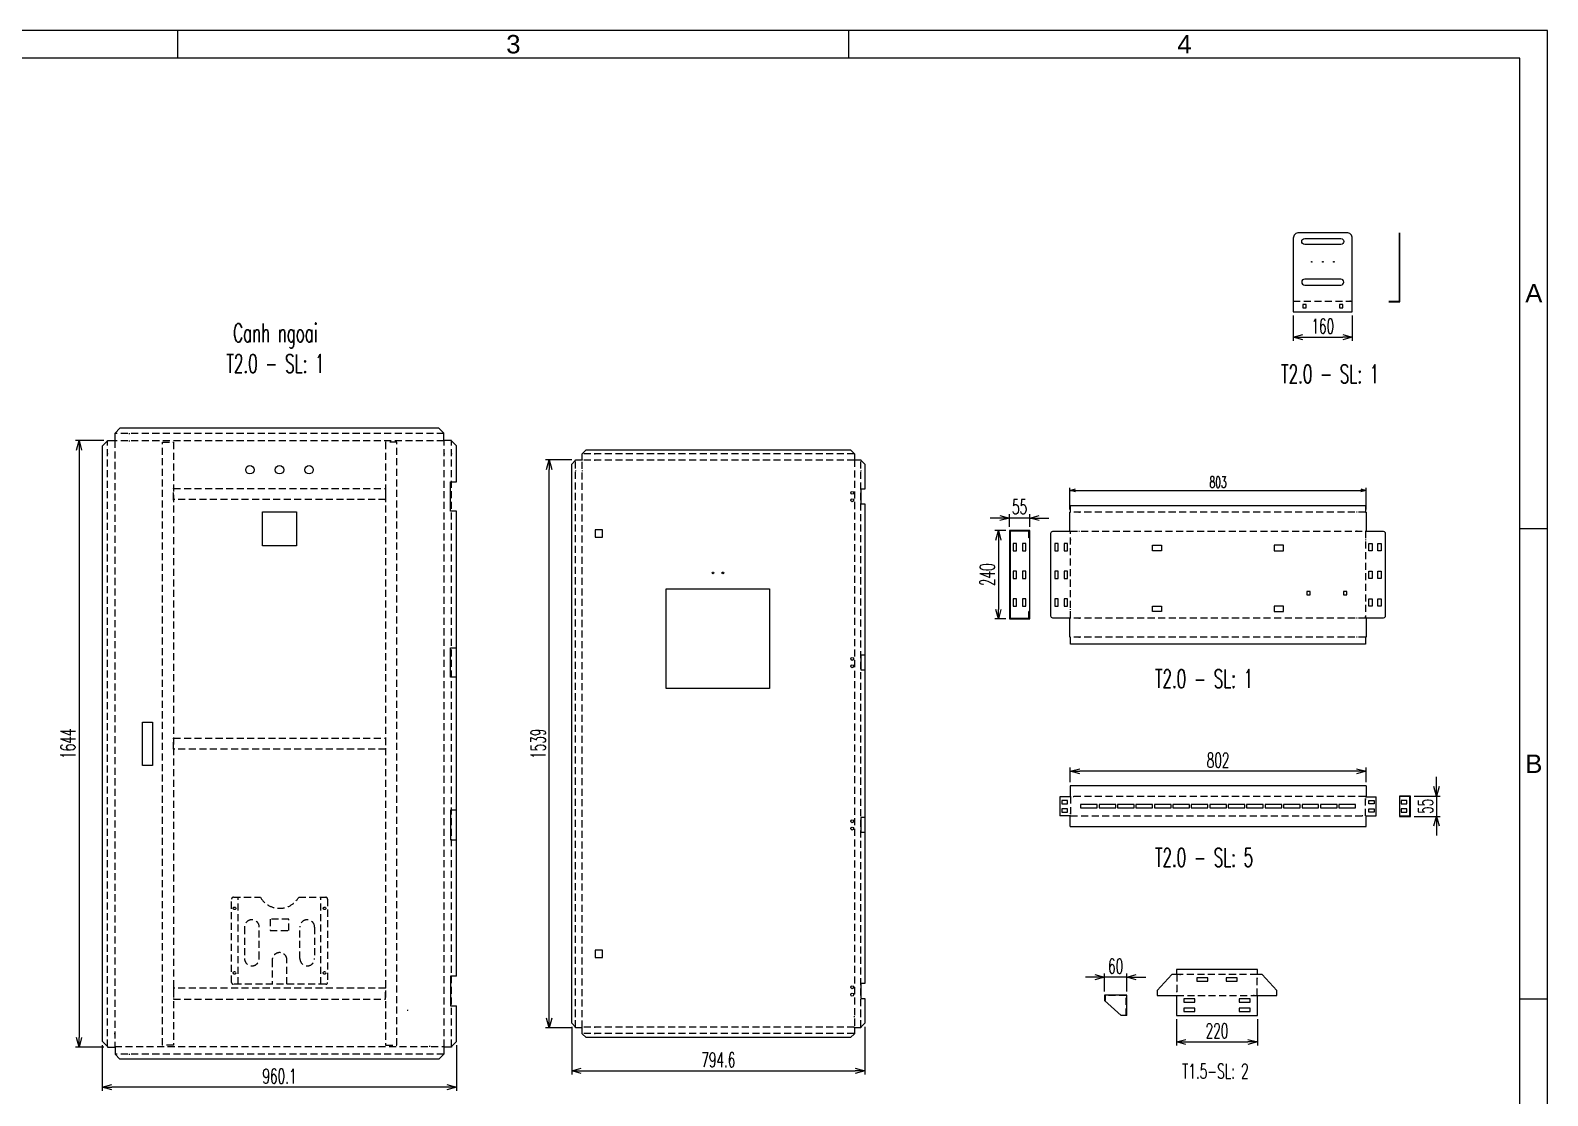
# Model space of a CAD drawing. Header units: millimetres. Extents: x 44190 to 77260, y -67199 to -50358.
# Drawn here: x 73148 to 77260, y -57499 to -54612 of the extents above; entities that cross this region are included whole.
import ezdxf
from ezdxf.enums import TextEntityAlignment as Align

# ---------------------------------------------------------------- set-up
doc = ezdxf.new("R2010")
doc.units = ezdxf.units.MM
doc.header["$LTSCALE"] = 3
doc.linetypes.add('HIDDEN', pattern=[9.525, 6.35, -3.175])
for name, color, linetype in [('@.0.DM. NÉT CHÍNH', 7, 'Continuous'), ('@.DM. NÉT CHÍNH', 7, 'Continuous'), ('@.HIDDEN', 8, 'HIDDEN'), ('@.TEXT', 7, 'Continuous'), ('@.VISIBLE', 7, 'Continuous'), ('Ann_green', 3, 'Continuous'), ('dim', 7, 'Continuous')]:
    doc.layers.add(name, color=color, linetype=linetype)
doc.layers.add('@.DIM', color=8, linetype='Continuous', transparency=0.2)
doc.layers.add('@.DM. KÍCH THƯỚC', color=8, linetype='Continuous', transparency=0.2)
doc.layers.add('@.DM. NÉT ĐỨT', color=8, linetype='HIDDEN', lineweight=9)
doc.styles.add('Ann_w01', font='romans.shx', dxfattribs={"width": 0.6, "bigfont": 'chineset.shx'})
doc.styles.add('Arial', font='arial.ttf')
doc.dimstyles.new('Dim 01_SC15', dxfattribs={"dimscale": 15, "dimtxt": 2, "dimasz": 1, "dimexe": 0.5, "dimexo": 0.5, "dimgap": 0.5, "dimtad": 1, "dimdec": 1, "dimzin": 12, "dimdsep": 46, "dimtxsty": 'Ann_w01', "dimblk": 'OPEN30', "dimcen": 1.5, "dimclrd": 6, "dimclre": 6, "dimclrt": 3, "dimazin": 3, "dimtm": 1e-09, "dimtfac": 1, "dimtdec": 1, "dimtmove": 0, "dimatfit": 3, "dimldrblk": 'OPEN30', "dimfxl": 1, "dimtolj": 1, "dimlwd": 20, "dimlwe": 20, "dimarcsym": 0})
doc.dimstyles.new('Dim 01_SC20', dxfattribs={"dimscale": 20, "dimtxt": 2, "dimasz": 1.3, "dimexe": 0.5, "dimexo": 0.5, "dimgap": 0.5, "dimtad": 1, "dimdec": 1, "dimzin": 12, "dimdsep": 46, "dimtxsty": 'Ann_w01', "dimblk": 'OPEN30', "dimcen": 1.5, "dimclrd": 6, "dimclre": 6, "dimclrt": 3, "dimadec": 1, "dimazin": 3, "dimtm": 1e-09, "dimtfac": 1, "dimtdec": 1, "dimtix": 1, "dimtmove": 0, "dimatfit": 3, "dimldrblk": 'OPEN30', "dimfxl": 1, "dimtolj": 1, "dimlwd": 20, "dimlwe": 20, "dimarcsym": 0})

# ---------------------------------------------------------------- blocks, each defined once
blk = doc.blocks.new('A$C9bc63bcc')
at = {"layer": 'Ann_green', "color": 8, "linetype": 'HIDDEN'}
for p, q in [((18, 0), (18, 236)), ((242, 0), (242, 236))]:
    blk.add_line(p, q, dxfattribs=at)
for points in [[(260, 231), (260, 5, -0.414214), (255, 0), (5, 0, -0.414214), (0, 5), (0, 231, -0.414214), (5, 236), (78, 236, 0.57735), (182, 236), (255, 236, -0.414214)], [(55, 50), (55, 50, 0.414214), (75, 70), (75, 155, 0.414214), (55, 175), (55, 175, 0.414214), (35, 155), (35, 70, 0.414214)], [(205, 50), (205, 50, -0.414214), (185, 70), (185, 155, -0.414214), (205, 175), (205, 175, -0.414214), (225, 155), (225, 70, -0.414214)]]:
    blk.add_lwpolyline(points, format="xyb", close=True, dxfattribs=at)
blk.add_lwpolyline([(104.5, 145.5), (155.5, 145.5), (155.5, 176.5), (104.5, 176.5)], close=True, dxfattribs=at)
blk.add_lwpolyline([(150, 0), (150, 66, 1), (110, 66), (110, 0)], format="xyb", dxfattribs=at)
for centre in [(8, 206), (252, 206), (8, 31), (252, 31)]:
    blk.add_circle(centre, 3.5, dxfattribs=at)
blk = doc.blocks.new('_Open30')
at = {"color": 0, "linetype": 'ByBlock', "lineweight": -2}
for p, q in [((-1, 0.27), (0, 0)), ((0, 0), (-1, -0.27)), ((0, 0), (-1, 0))]:
    blk.add_line(p, q, dxfattribs=at)
blk = doc.blocks.new('*D231')
at = {"layer": '@.DM. KÍCH THƯỚC', "color": 6, "lineweight": 20, "transparency": 16777216}
for p, q in [((73346.3, -55723.2), (73269.5, -55723.2)), ((73279.5, -55749.2), (73279.5, -57341.2)), ((73346.3, -57367.2), (73269.5, -57367.2))]:
    blk.add_line(p, q, dxfattribs=at)
at = {"layer": 'Defpoints', "color": 0, "transparency": 16777216}
for p in [(73356.3, -55723.2), (73279.5, -57367.2), (73356.3, -57367.2)]:
    blk.add_point(p, dxfattribs=at)
at = {"layer": '@.DM. KÍCH THƯỚC', "color": 6, "lineweight": 20, "transparency": 16777216, "xscale": 26, "yscale": 26, "zscale": 26}
for p, rotation in [((73279.5, -55723.2), 90), ((73279.5, -57367.2), 270)]:
    blk.add_blockref('_Open30', p, dxfattribs=dict(at, rotation=rotation))
at = {"layer": '@.DM. KÍCH THƯỚC', "color": 3, "transparency": 16777216, "insert": (73249.5, -56545.2), "char_height": 40, "attachment_point": 5, "rotation": 90, "style": 'Ann_w01'}
blk.add_mtext('\\A1;1644', dxfattribs=at)
blk = doc.blocks.new('*D232')
at = {"layer": '@.DM. KÍCH THƯỚC', "color": 6, "lineweight": 20, "transparency": 16777216}
for p, q in [((73342.6, -57362.2), (73342.6, -57485.9)), ((74302.7, -57362.2), (74302.7, -57485.9)), ((74276.7, -57475.9), (73368.6, -57475.9))]:
    blk.add_line(p, q, dxfattribs=at)
at = {"layer": 'Defpoints', "color": 0, "transparency": 16777216}
for p in [(73342.6, -57352.2), (74302.7, -57352.2), (73342.6, -57475.9)]:
    blk.add_point(p, dxfattribs=at)
at = {"layer": '@.DM. KÍCH THƯỚC', "color": 6, "lineweight": 20, "transparency": 16777216, "xscale": 26, "yscale": 26, "zscale": 26, "rotation": 180}
blk.add_blockref('_Open30', (73342.6, -57475.9), dxfattribs=at)
at = {"layer": '@.DM. KÍCH THƯỚC', "color": 6, "lineweight": 20, "transparency": 16777216, "xscale": 26, "yscale": 26, "zscale": 26}
blk.add_blockref('_Open30', (74302.7, -57475.9), dxfattribs=at)
at = {"layer": '@.DM. KÍCH THƯỚC', "color": 3, "transparency": 16777216, "insert": (73822.7, -57445.9), "char_height": 40, "attachment_point": 5, "style": 'Ann_w01'}
blk.add_mtext('\\A1;960.1', dxfattribs=at)
blk = doc.blocks.new('*D246')
at = {"layer": '@.DM. KÍCH THƯỚC', "color": 6, "lineweight": 20, "transparency": 16777216}
for p, q in [((74615.4, -55775.7), (74543.6, -55775.7)), ((74553.6, -57288.7), (74553.6, -55801.7)), ((74615.4, -57314.7), (74543.6, -57314.7))]:
    blk.add_line(p, q, dxfattribs=at)
at = {"layer": 'Defpoints', "color": 0, "transparency": 16777216}
for p in [(74553.6, -55775.7), (74625.4, -55775.7), (74625.4, -57314.7)]:
    blk.add_point(p, dxfattribs=at)
at = {"layer": '@.DM. KÍCH THƯỚC', "color": 6, "lineweight": 20, "transparency": 16777216, "xscale": 26, "yscale": 26, "zscale": 26}
for p, rotation in [((74553.6, -55775.7), 90), ((74553.6, -57314.7), 270)]:
    blk.add_blockref('_Open30', p, dxfattribs=dict(at, rotation=rotation))
at = {"layer": '@.DM. KÍCH THƯỚC', "color": 3, "transparency": 16777216, "insert": (74523.6, -56545.2), "char_height": 40, "attachment_point": 5, "rotation": 90, "style": 'Ann_w01'}
blk.add_mtext('\\A1;1539', dxfattribs=at)
blk = doc.blocks.new('*D247')
at = {"layer": '@.DM. KÍCH THƯỚC', "color": 6, "lineweight": 20, "transparency": 16777216}
for p, q in [((74614.7, -57312.7), (74614.7, -57441.7)), ((75409.3, -57312.7), (75409.3, -57441.7)), ((74640.7, -57431.7), (75383.3, -57431.7))]:
    blk.add_line(p, q, dxfattribs=at)
at = {"layer": 'Defpoints', "color": 0, "transparency": 16777216}
for p in [(74614.7, -57302.7), (75409.3, -57302.7), (75409.3, -57431.7)]:
    blk.add_point(p, dxfattribs=at)
at = {"layer": '@.DM. KÍCH THƯỚC', "color": 6, "lineweight": 20, "transparency": 16777216, "xscale": 26, "yscale": 26, "zscale": 26, "rotation": 180}
blk.add_blockref('_Open30', (74614.7, -57431.7), dxfattribs=at)
at = {"layer": '@.DM. KÍCH THƯỚC', "color": 6, "lineweight": 20, "transparency": 16777216, "xscale": 26, "yscale": 26, "zscale": 26}
blk.add_blockref('_Open30', (75409.3, -57431.7), dxfattribs=at)
at = {"layer": '@.DM. KÍCH THƯỚC', "color": 3, "transparency": 16777216, "insert": (75012, -57401.7), "char_height": 40, "attachment_point": 5, "style": 'Ann_w01'}
blk.add_mtext('\\A1;794.6', dxfattribs=at)
blk = doc.blocks.new('KHUNG BAN VE (Made by Tung)')
at = {"layer": '@.VISIBLE', "color": 8}
for p, q in [((148.5, 207), (148.5, 210)), ((221.25, 207), (221.25, 210)), ((294, 156), (297, 156)), ((294, 105), (297, 105))]:
    blk.add_line(p, q, dxfattribs=at)
for points in [[(0, 0), (297, 0), (297, 210), (0, 210)], [(3, 3), (294, 3), (294, 207), (3, 207)]]:
    blk.add_lwpolyline(points, close=True, dxfattribs=at)
at = {"layer": '@.TEXT', "color": 1, "style": 'Arial'}
for s, p in [('3', (184.875, 208.5)), ('4', (257.625, 208.5)), ('A', (295.5, 181.5)), ('B', (295.5, 130.5))]:
    blk.add_text(s, height=2, dxfattribs=at).set_placement(p, align=Align.MIDDLE_CENTER)
for tag, height, p in [('DESIGNER_NAME', 2, (38, 15.5)), ('PROJECT_CODE', 2, (258.5, 15.5)), ('SCALE', 2, (289, 15.5)), ('APPROVED_NAME', 2, (38, 10.5)), ('CUSTOMER_NAME', 2, (258.5, 10.5)), ('PAGE', 2, (289, 10.5)), ('DRAWING_NAME', 4, (173, 8)), ('TOTAL', 2, (289, 5.5))]:
    blk.add_attdef(tag, text='', height=height, dxfattribs=at).set_placement(p, align=Align.MIDDLE_CENTER)
blk = doc.blocks.new('*D275')
at = {"layer": 'Defpoints', "color": 0, "transparency": 16777216}
for p in [(76767.9, -55858.9), (75964.9, -55917.5), (76767.9, -55917.5)]:
    blk.add_point(p, dxfattribs=at)
at = {"layer": 'dim', "color": 6, "lineweight": 20, "transparency": 16777216}
for p, q in [((75964.9, -55910), (75964.9, -55851.4)), ((75979.9, -55858.9), (76752.9, -55858.9)), ((76767.9, -55910), (76767.9, -55851.4))]:
    blk.add_line(p, q, dxfattribs=at)
at = {"layer": 'dim', "color": 6, "lineweight": 20, "transparency": 16777216, "xscale": 15, "yscale": 15, "zscale": 15, "rotation": 180}
blk.add_blockref('_Open30', (75964.9, -55858.9), dxfattribs=at)
at = {"layer": 'dim', "color": 6, "lineweight": 20, "transparency": 16777216, "xscale": 15, "yscale": 15, "zscale": 15}
blk.add_blockref('_Open30', (76767.9, -55858.9), dxfattribs=at)
at = {"layer": 'dim', "color": 3, "transparency": 16777216, "insert": (76366.4, -55836.4), "char_height": 30, "attachment_point": 5, "style": 'Ann_w01'}
blk.add_mtext('\\A1;803', dxfattribs=at)
blk = doc.blocks.new('*D276')
at = {"layer": 'Defpoints', "color": 0, "transparency": 16777216}
for p in [(75800.9, -55933.5), (75800.9, -55967.1), (75855.9, -55967.1)]:
    blk.add_point(p, dxfattribs=at)
at = {"layer": 'dim', "color": 6, "lineweight": 20, "transparency": 16777216}
for p, q in [((75800.9, -55957.1), (75800.9, -55923.5)), ((75855.9, -55957.1), (75855.9, -55923.5)), ((75774.9, -55933.5), (75748.9, -55933.5)), ((75855.9, -55933.5), (75800.9, -55933.5)), ((75881.9, -55933.5), (75907.9, -55933.5))]:
    blk.add_line(p, q, dxfattribs=at)
at = {"layer": 'dim', "color": 6, "lineweight": 20, "transparency": 16777216, "xscale": 26, "yscale": 26, "zscale": 26}
blk.add_blockref('_Open30', (75800.9, -55933.5), dxfattribs=at)
at = {"layer": 'dim', "color": 6, "lineweight": 20, "transparency": 16777216, "xscale": 26, "yscale": 26, "zscale": 26, "rotation": 180}
blk.add_blockref('_Open30', (75855.9, -55933.5), dxfattribs=at)
at = {"layer": 'dim', "color": 3, "transparency": 16777216, "insert": (75828.4, -55903.5), "char_height": 40, "attachment_point": 5, "style": 'Ann_w01'}
blk.add_mtext('\\A1;55', dxfattribs=at)
blk = doc.blocks.new('*D277')
at = {"layer": 'Defpoints', "color": 0, "transparency": 16777216}
for p in [(75800.9, -55967.1), (75771.1, -56207.1), (75800.9, -56207.1)]:
    blk.add_point(p, dxfattribs=at)
at = {"layer": 'dim', "color": 6, "lineweight": 20, "transparency": 16777216}
for p, q in [((75790.9, -55967.1), (75761.1, -55967.1)), ((75771.1, -55993.1), (75771.1, -56181.1)), ((75790.9, -56207.1), (75761.1, -56207.1))]:
    blk.add_line(p, q, dxfattribs=at)
at = {"layer": 'dim', "color": 6, "lineweight": 20, "transparency": 16777216, "xscale": 26, "yscale": 26, "zscale": 26}
for p, rotation in [((75771.1, -55967.1), 90), ((75771.1, -56207.1), 270)]:
    blk.add_blockref('_Open30', p, dxfattribs=dict(at, rotation=rotation))
at = {"layer": 'dim', "color": 3, "transparency": 16777216, "insert": (75741.1, -56087.1), "char_height": 40, "attachment_point": 5, "rotation": 90, "style": 'Ann_w01'}
blk.add_mtext('\\A1;240', dxfattribs=at)
blk = doc.blocks.new('*D278')
at = {"layer": '@.VISIBLE', "color": 6, "lineweight": 20, "transparency": 16777216}
for p, q in [((76570.2, -55384.3), (76570.2, -55453.6)), ((76730.2, -55384.3), (76730.2, -55453.6)), ((76596.2, -55443.6), (76704.2, -55443.6))]:
    blk.add_line(p, q, dxfattribs=at)
at = {"layer": 'Defpoints', "color": 0, "transparency": 16777216}
for p in [(76570.2, -55374.3), (76730.2, -55374.3), (76730.2, -55443.6)]:
    blk.add_point(p, dxfattribs=at)
at = {"layer": '@.VISIBLE', "color": 6, "lineweight": 20, "transparency": 16777216, "xscale": 26, "yscale": 26, "zscale": 26, "rotation": 180}
blk.add_blockref('_Open30', (76570.2, -55443.6), dxfattribs=at)
at = {"layer": '@.VISIBLE', "color": 6, "lineweight": 20, "transparency": 16777216, "xscale": 26, "yscale": 26, "zscale": 26}
blk.add_blockref('_Open30', (76730.2, -55443.6), dxfattribs=at)
at = {"layer": '@.VISIBLE', "color": 3, "transparency": 16777216, "insert": (76650.2, -55413.6), "char_height": 40, "attachment_point": 5, "style": 'Ann_w01'}
blk.add_mtext('\\A1;160', dxfattribs=at)
blk = doc.blocks.new('*D285')
at = {"layer": '@.DIM', "color": 6, "lineweight": 20, "transparency": 16777216}
for p, q in [((76958.4, -56661.1), (76958.4, -56635.1)), ((76898, -56687.1), (76968.4, -56687.1)), ((76958.4, -56687.1), (76958.4, -56742.1)), ((76898, -56742.1), (76968.4, -56742.1)), ((76958.4, -56768.1), (76958.4, -56794.1))]:
    blk.add_line(p, q, dxfattribs=at)
at = {"layer": 'Defpoints', "color": 0, "transparency": 16777216}
for p in [(76888, -56687.1), (76888, -56742.1), (76958.4, -56742.1)]:
    blk.add_point(p, dxfattribs=at)
at = {"layer": '@.DIM', "color": 6, "lineweight": 20, "transparency": 16777216, "xscale": 26, "yscale": 26, "zscale": 26}
for p, rotation in [((76958.4, -56687.1), 270), ((76958.4, -56742.1), 90)]:
    blk.add_blockref('_Open30', p, dxfattribs=dict(at, rotation=rotation))
at = {"layer": '@.DIM', "color": 3, "transparency": 16777216, "insert": (76928.4, -56714.6), "char_height": 40, "attachment_point": 5, "rotation": 90, "style": 'Ann_w01'}
blk.add_mtext('\\A1;55', dxfattribs=at)
blk = doc.blocks.new('*D286')
at = {"layer": '@.DIM', "color": 6, "lineweight": 20, "transparency": 16777216}
for p, q in [((75965.4, -56649.7), (75965.4, -56609.9)), ((76741.4, -56619.9), (75991.4, -56619.9)), ((76767.4, -56649.7), (76767.4, -56609.9))]:
    blk.add_line(p, q, dxfattribs=at)
at = {"layer": 'Defpoints', "color": 0, "transparency": 16777216}
for p in [(75965.4, -56619.9), (75965.4, -56659.7), (76767.4, -56659.7)]:
    blk.add_point(p, dxfattribs=at)
at = {"layer": '@.DIM', "color": 6, "lineweight": 20, "transparency": 16777216, "xscale": 26, "yscale": 26, "zscale": 26, "rotation": 180}
blk.add_blockref('_Open30', (75965.4, -56619.9), dxfattribs=at)
at = {"layer": '@.DIM', "color": 6, "lineweight": 20, "transparency": 16777216, "xscale": 26, "yscale": 26, "zscale": 26}
blk.add_blockref('_Open30', (76767.4, -56619.9), dxfattribs=at)
at = {"layer": '@.DIM', "color": 3, "transparency": 16777216, "insert": (76366.4, -56589.9), "char_height": 40, "attachment_point": 5, "style": 'Ann_w01'}
blk.add_mtext('\\A1;802', dxfattribs=at)
blk = doc.blocks.new('*U283')
blk.add_lwpolyline([(-22.5, -4.5), (22.5, -4.5), (22.5, 4.5), (-22.5, 4.5)], close=True)
blk = doc.blocks.new('*U284')
at = {"color": 0, "linetype": 'ByBlock', "lineweight": -2, "transparency": 16777216}
for p in [(0, 0), (50, 0), (100, 0), (150, 0), (200, 0), (250, 0), (300, 0), (350, 0), (400, 0), (450, 0), (500, 0), (550, 0), (600, 0), (650, 0), (700, 0)]:
    blk.add_blockref('*U283', p, dxfattribs=at)
blk = doc.blocks.new('*D287')
at = {"layer": 'Defpoints', "color": 0, "transparency": 16777216}
for p in [(76253.5, -57281.4), (76473.5, -57281.4), (76473.5, -57353.4)]:
    blk.add_point(p, dxfattribs=at)
at = {"layer": 'dim', "color": 6, "lineweight": 20, "transparency": 16777216}
for p, q in [((76253.5, -57291.4), (76253.5, -57363.4)), ((76473.5, -57291.4), (76473.5, -57363.4)), ((76279.5, -57353.4), (76447.5, -57353.4))]:
    blk.add_line(p, q, dxfattribs=at)
at = {"layer": 'dim', "color": 6, "lineweight": 20, "transparency": 16777216, "xscale": 26, "yscale": 26, "zscale": 26, "rotation": 180}
blk.add_blockref('_Open30', (76253.5, -57353.4), dxfattribs=at)
at = {"layer": 'dim', "color": 6, "lineweight": 20, "transparency": 16777216, "xscale": 26, "yscale": 26, "zscale": 26}
blk.add_blockref('_Open30', (76473.5, -57353.4), dxfattribs=at)
at = {"layer": 'dim', "color": 3, "transparency": 16777216, "insert": (76363.5, -57323.4), "char_height": 40, "attachment_point": 5, "style": 'Ann_w01'}
blk.add_mtext('\\A1;220', dxfattribs=at)
blk = doc.blocks.new('*D288')
at = {"layer": 'Defpoints', "color": 0, "transparency": 16777216}
for p in [(76058.8, -57178), (76058.8, -57226.4), (76118.8, -57226.4)]:
    blk.add_point(p, dxfattribs=at)
at = {"layer": 'dim', "color": 6, "lineweight": 20, "transparency": 16777216}
for p, q in [((76032.8, -57178), (76006.8, -57178)), ((76058.8, -57216.4), (76058.8, -57168)), ((76118.8, -57178), (76058.8, -57178)), ((76118.8, -57216.4), (76118.8, -57168)), ((76144.8, -57178), (76170.8, -57178))]:
    blk.add_line(p, q, dxfattribs=at)
at = {"layer": 'dim', "color": 6, "lineweight": 20, "transparency": 16777216, "xscale": 26, "yscale": 26, "zscale": 26}
blk.add_blockref('_Open30', (76058.8, -57178), dxfattribs=at)
at = {"layer": 'dim', "color": 6, "lineweight": 20, "transparency": 16777216, "xscale": 26, "yscale": 26, "zscale": 26, "rotation": 180}
blk.add_blockref('_Open30', (76118.8, -57178), dxfattribs=at)
at = {"layer": 'dim', "color": 3, "transparency": 16777216, "insert": (76088.8, -57148), "char_height": 40, "attachment_point": 5, "style": 'Ann_w01'}
blk.add_mtext('\\A1;60', dxfattribs=at)

msp = doc.modelspace()

# ---------------------------------------------------------------- linework, layer by layer
for p, q in [((76253.52, -57170.5), (76254.82, -57170.5)), ((76254.82, -57179.28), (76254.82, -57181.28)), ((76262.83, -57170.3), (76264.83, -57170.3)), ((76464.22, -57170.3), (76462.22, -57170.3)), ((76473.52, -57170.5), (76472.22, -57170.5)), ((76472.22, -57179.28), (76472.22, -57181.28)), ((76073.8, -57226.4), (76073.8, -57227.9)), ((76253.52, -57227.5), (76254.82, -57227.5)), ((76254.82, -57218.73), (76254.82, -57216.73)), ((76262.83, -57227.7), (76264.83, -57227.7)), ((76464.22, -57227.7), (76462.22, -57227.7)), ((76472.22, -57218.73), (76472.22, -57216.73)), ((76473.52, -57227.5), (76472.22, -57227.5)), ((76103.8, -57281.4), (76058.8, -57241.4)), ((76060.3, -57241.4), (76058.8, -57241.4)), ((76118.8, -57281.4), (76103.8, -57281.4)), ((76117.3, -57241.4), (76118.8, -57241.4)), ((76117.3, -57266.4), (76118.8, -57266.4))]:
    msp.add_line(p, q)
at = {"linetype": 'Continuous', "lineweight": 15}
for points in [[(76570.25, -55175.34), (76570.25, -55374.34), (76730.25, -55374.34), (76730.25, -55175.34, 0.4142136), (76715.25, -55160.34), (76585.25, -55160.34, 0.4142136)], [(76699.25, -55176.04, -1), (76699.25, -55192.04), (76601.25, -55192.04, -1), (76601.25, -55176.04)], [(76699.25, -55302.04, 1), (76699.25, -55286.04), (76601.25, -55286.04, 1), (76601.25, -55302.04)]]:
    msp.add_lwpolyline(points, format="xyb", close=True, dxfattribs=at)
for points in [[(73776.94, -55916.74), (73868.94, -55916.74), (73868.94, -56008.74), (73776.94, -56008.74)], [(75811.39, -56002.13), (75811.39, -56022.13), (75820.39, -56022.13), (75820.39, -56002.13)], [(75836.39, -56002.13), (75836.39, -56022.13), (75845.39, -56022.13), (75845.39, -56002.13)], [(75924.01, -56002.13), (75924.01, -56022.13), (75933.01, -56022.13), (75933.01, -56002.13)], [(75949.01, -56002.13), (75949.01, -56022.13), (75958.01, -56022.13), (75958.01, -56002.13)], [(76188.41, -56007.13), (76213.41, -56007.13), (76213.41, -56022.13), (76188.41, -56022.13)], [(76543.41, -56007.13), (76518.41, -56007.13), (76518.41, -56022.13), (76543.41, -56022.13)], [(76783.81, -56002.13), (76783.81, -56022.13), (76774.81, -56022.13), (76774.81, -56002.13)], [(76808.81, -56002.13), (76808.81, -56022.13), (76799.81, -56022.13), (76799.81, -56002.13)], [(75811.39, -56077.13), (75811.39, -56097.13), (75820.39, -56097.13), (75820.39, -56077.13)], [(75836.39, -56077.13), (75836.39, -56097.13), (75845.39, -56097.13), (75845.39, -56077.13)], [(75924.01, -56077.13), (75924.01, -56097.13), (75933.01, -56097.13), (75933.01, -56077.13)], [(75949.01, -56077.13), (75949.01, -56097.13), (75958.01, -56097.13), (75958.01, -56077.13)], [(76783.81, -56077.13), (76783.81, -56097.13), (76774.81, -56097.13), (76774.81, -56077.13)], [(76808.81, -56077.13), (76808.81, -56097.13), (76799.81, -56097.13), (76799.81, -56077.13)], [(74870.99, -56125.24), (75150.99, -56125.24), (75150.99, -56395.24), (74870.99, -56395.24)], [(75811.39, -56152.13), (75811.39, -56172.13), (75820.39, -56172.13), (75820.39, -56152.13)], [(75836.39, -56152.13), (75836.39, -56172.13), (75845.39, -56172.13), (75845.39, -56152.13)], [(75924.01, -56152.13), (75924.01, -56172.13), (75933.01, -56172.13), (75933.01, -56152.13)], [(75949.01, -56152.13), (75949.01, -56172.13), (75958.01, -56172.13), (75958.01, -56152.13)], [(76783.81, -56152.13), (76783.81, -56172.13), (76774.81, -56172.13), (76774.81, -56152.13)], [(76808.81, -56152.13), (76808.81, -56172.13), (76799.81, -56172.13), (76799.81, -56152.13)], [(76188.41, -56172.13), (76213.41, -56172.13), (76213.41, -56187.13), (76188.41, -56187.13)], [(76543.41, -56172.13), (76518.41, -56172.13), (76518.41, -56187.13), (76543.41, -56187.13)], [(76201.12, -57214), (76201.12, -57227.5), (76253.52, -57227.5), (76253.52, -57281.4), (76473.52, -57281.4), (76473.52, -57227.5), (76525.92, -57227.5), (76525.92, -57214), (76485.92, -57170.5), (76473.52, -57170.5), (76473.52, -57156.6), (76253.52, -57156.6), (76253.52, -57170.5), (76241.12, -57170.5)], [(76308.52, -57188.5), (76338.52, -57188.5), (76338.52, -57179.5), (76308.52, -57179.5)], [(76388.52, -57188.5), (76418.52, -57188.5), (76418.52, -57179.5), (76388.52, -57179.5)], [(76273.52, -57245.9), (76303.52, -57245.9), (76303.52, -57236.9), (76273.52, -57236.9)], [(76423.52, -57245.9), (76453.52, -57245.9), (76453.52, -57236.9), (76423.52, -57236.9)], [(76273.52, -57270.9), (76303.52, -57270.9), (76303.52, -57261.9), (76273.52, -57261.9)], [(76423.52, -57270.9), (76453.52, -57270.9), (76453.52, -57261.9), (76423.52, -57261.9)]]:
    msp.add_lwpolyline(points, close=True)
msp.add_lwpolyline([(76118.8, -57281.4), (76118.8, -57226.4), (76058.8, -57226.4), (76058.8, -57241.4)])
at = {"linetype": 'HIDDEN'}
msp.add_lwpolyline([(76117.3, -57281.4), (76117.3, -57227.9), (76060.3, -57227.9), (76060.3, -57241.4)], dxfattribs=at)
at = {"linetype": 'Continuous', "lineweight": 15}
for centre in [(76620.25, -55239.04), (76650.25, -55239.04), (76680.25, -55239.04)]:
    msp.add_circle(centre, 1, dxfattribs=at)
for centre in [(73742.72, -55802.68), (73822.72, -55802.68), (73902.72, -55802.68)]:
    msp.add_circle(centre, 11.5)
at = {"linetype": 'ByBlock', "lineweight": 9}
for centre in [(74997.69, -56082.24), (75024.29, -56082.24)]:
    msp.add_circle(centre, 2.4, dxfattribs=at)
at = {"layer": '@.0.DM. NÉT CHÍNH', "color": 1}
for p, q in [((75989.23, -55917.53), (75991.23, -55917.53)), ((76743.6, -55917.53), (76741.6, -55917.53)), ((75966.71, -55991.69), (75966.71, -55993.69)), ((75989.23, -55968.93), (75991.23, -55968.93)), ((76743.6, -55968.93), (76741.6, -55968.93)), ((76766.11, -55991.69), (76766.11, -55993.69)), ((75966.71, -56182.57), (75966.71, -56180.57)), ((75989.23, -56205.33), (75991.23, -56205.33)), ((76743.6, -56205.33), (76741.6, -56205.33)), ((76766.11, -56202.57), (76766.11, -56200.57)), ((75989.23, -56256.73), (75991.23, -56256.73)), ((76743.6, -56256.73), (76741.6, -56256.73))]:
    msp.add_line(p, q, dxfattribs=at)
at = {"layer": '@.0.DM. NÉT CHÍNH'}
for p, q in [((75855.89, -55987.13), (75853.89, -55987.13)), ((75855.89, -56187.13), (75853.89, -56187.13))]:
    msp.add_line(p, q, dxfattribs=at)
msp.add_lwpolyline([(76814.31, -56204.83), (76767.91, -56204.83), (76767.91, -56256.73), (76765.91, -56256.73), (76765.91, -56274.93), (75966.91, -56274.93), (75966.91, -56256.73), (75964.91, -56256.73), (75964.91, -56204.83), (75918.51, -56204.83, -0.4142136), (75913.51, -56199.83), (75913.51, -55974.43, -0.4142136), (75918.51, -55969.43), (75964.91, -55969.43), (75964.91, -55917.53), (75966.91, -55917.53), (75966.91, -55899.33), (76765.91, -55899.33), (76765.91, -55917.53), (76767.91, -55917.53), (76767.91, -55969.43), (76814.31, -55969.43, -0.4142136), (76819.31, -55974.43), (76819.31, -56199.83, -0.4142136)], format="xyb", close=True, dxfattribs=at)
msp.add_lwpolyline([(75800.89, -55967.13), (75800.89, -56207.13), (75855.89, -56207.13), (75855.89, -55967.13)], close=True, dxfattribs=at)
msp.add_lwpolyline([(75853.89, -55987.13), (75853.89, -55969.13), (75802.89, -55969.13), (75802.89, -56205.13), (75853.89, -56205.13), (75853.89, -56187.13)], dxfattribs=at)
at = {"layer": '@.DM. NÉT CHÍNH'}
for p, q in [((74254.94, -55690.44), (73390.44, -55690.44)), ((73342.64, -57352.24), (73342.64, -55738.24)), ((73377.24, -55723.24), (73377.24, -55724.54)), ((74268.14, -55723.24), (74268.14, -55724.54)), ((74302.74, -55835.24), (74302.74, -55738.24)), ((74643.29, -55775.74), (74643.29, -55777.04)), ((75380.69, -55775.74), (75380.69, -55777.04)), ((74302.74, -57175.24), (74302.74, -55915.24)), ((75964.91, -55969.43), (75966.71, -55969.43)), ((76767.91, -55969.43), (76766.11, -55969.43)), ((75964.91, -56204.83), (75966.71, -56204.83)), ((76767.91, -56204.83), (76766.11, -56204.83)), ((74302.74, -57352.24), (74302.74, -57255.24)), ((74643.29, -57314.74), (74643.29, -57313.44)), ((75380.69, -57314.74), (75380.69, -57313.44)), ((73377.24, -57367.24), (73377.24, -57365.94)), ((74254.94, -57400.04), (73390.44, -57400.04)), ((74268.14, -57367.24), (74268.14, -57365.94))]:
    msp.add_line(p, q, dxfattribs=at)
at = {"layer": '@.DM. NÉT CHÍNH', "color": 1}
for p, q in [((73414.7, -55704.14), (73416.7, -55704.14)), ((74230.69, -55704.14), (74228.69, -55704.14)), ((73356.34, -55758.62), (73356.34, -55760.62)), ((73376.74, -55758.62), (73376.74, -55760.62)), ((73414.7, -55724.54), (73416.7, -55724.54)), ((74230.69, -55724.54), (74228.69, -55724.54)), ((74268.64, -55758.62), (74268.64, -55760.62)), ((74289.04, -55758.62), (74289.04, -55760.62)), ((74676.52, -55759.64), (74678.52, -55759.64)), ((75347.46, -55759.64), (75345.46, -55759.64)), ((74676.52, -55777.04), (74678.52, -55777.04)), ((75347.46, -55777.04), (75345.46, -55777.04)), ((74625.39, -55804.7), (74625.39, -55806.7)), ((74642.79, -55804.7), (74642.79, -55806.7)), ((75381.19, -55804.7), (75381.19, -55806.7)), ((75398.59, -55804.7), (75398.59, -55806.7)), ((74625.39, -57285.79), (74625.39, -57283.79)), ((74642.79, -57285.79), (74642.79, -57283.79)), ((74676.52, -57313.44), (74678.52, -57313.44)), ((75347.46, -57313.44), (75345.46, -57313.44)), ((75381.19, -57285.79), (75381.19, -57283.79)), ((75398.59, -57285.79), (75398.59, -57283.79)), ((73356.34, -57331.86), (73356.34, -57329.86)), ((73376.74, -57331.86), (73376.74, -57329.86)), ((74268.64, -57331.86), (74268.64, -57329.86)), ((74289.04, -57331.86), (74289.04, -57329.86)), ((74676.52, -57330.84), (74678.52, -57330.84)), ((75347.46, -57330.84), (75345.46, -57330.84)), ((73414.7, -57365.94), (73416.7, -57365.94)), ((73414.7, -57386.34), (73416.7, -57386.34)), ((74230.69, -57365.94), (74228.69, -57365.94)), ((74230.69, -57386.34), (74228.69, -57386.34))]:
    msp.add_line(p, q, dxfattribs=at)
at = {"layer": '@.DM. NÉT CHÍNH'}
for points in [[(73342.64, -55738.24), (73356.34, -55724.54), (73356.34, -55723.24), (73377.24, -55723.24), (73377.24, -55703.64), (73390.44, -55690.44)], [(74302.74, -55738.24), (74289.04, -55724.54), (74289.04, -55723.24), (74268.14, -55723.24), (74268.14, -55703.64), (74254.94, -55690.44)], [(75409.29, -57235.24), (75409.29, -57302.74), (75398.59, -57313.44), (75398.59, -57314.74), (75380.69, -57314.74), (75380.69, -57331.34), (75370.49, -57341.54), (74653.49, -57341.54), (74643.29, -57331.34), (74643.29, -57314.74), (74625.39, -57314.74), (74625.39, -57313.44), (74614.69, -57302.74), (74614.69, -55787.74), (74625.39, -55777.04), (74625.39, -55775.74), (74643.29, -55775.74), (74643.29, -55759.14), (74653.49, -55748.94), (75370.49, -55748.94), (75380.69, -55759.14), (75380.69, -55775.74), (75398.59, -55775.74), (75398.59, -55777.04), (75409.29, -55787.74), (75409.29, -55855.24)], [(74302.74, -55915.24), (74286.04, -55915.24), (74286.04, -55835.24), (74302.74, -55835.24)], [(75409.29, -55855.24), (75398.59, -55855.24), (75398.59, -55895.24), (75409.29, -55895.24)], [(75409.29, -55895.24), (75409.29, -57195.24)], [(74302.74, -56365.24), (74286.04, -56365.24), (74286.04, -56285.24), (74302.74, -56285.24)], [(75409.29, -56305.24), (75398.59, -56305.24), (75398.59, -56345.24), (75409.29, -56345.24)], [(74302.74, -56725.24), (74286.04, -56725.24), (74286.04, -56805.24), (74302.74, -56805.24)], [(75409.29, -56745.24), (75398.59, -56745.24), (75398.59, -56785.24), (75409.29, -56785.24)], [(74302.74, -57175.24), (74286.04, -57175.24), (74286.04, -57255.24), (74302.74, -57255.24)], [(75409.29, -57195.24), (75398.59, -57195.24), (75398.59, -57235.24), (75409.29, -57235.24)], [(73342.64, -57352.24), (73356.34, -57365.94), (73356.34, -57367.24), (73377.24, -57367.24), (73377.24, -57386.84), (73390.44, -57400.04)], [(74302.74, -57352.24), (74289.04, -57365.94), (74289.04, -57367.24), (74268.14, -57367.24), (74268.14, -57386.84), (74254.94, -57400.04)]]:
    msp.add_lwpolyline(points, dxfattribs=at)
msp.add_lwpolyline([(73451.44, -56486.49), (73478.44, -56486.49), (73478.44, -56603.99), (73451.44, -56603.99)], close=True, dxfattribs=at)
for centre in [(75374.99, -55865.24), (75374.99, -55885.24), (75374.99, -56315.24), (75374.99, -56335.24), (75374.99, -56755.24), (75374.99, -56775.24), (75374.99, -57205.24), (75374.99, -57225.24)]:
    msp.add_circle(centre, 4, dxfattribs=at)
at = {"layer": '@.DM. NÉT ĐỨT', "linetype": 'HIDDEN'}
for p, q in [((76570.25, -55345.84), (76730.25, -55345.84)), ((74268.64, -55704.14), (73377.24, -55704.14)), ((73356.34, -57365.94), (73356.34, -55724.54)), ((74289.04, -57365.94), (74289.04, -55724.54)), ((75380.69, -55759.64), (74643.29, -55759.64)), ((74625.39, -57313.44), (74625.39, -55777.04)), ((74642.79, -57314.74), (74642.79, -55775.74)), ((75380.69, -55777.04), (74643.29, -55777.04)), ((75381.19, -55775.74), (75381.19, -57314.74)), ((75398.59, -57313.44), (75398.59, -55777.04)), ((76765.91, -55917.53), (75966.91, -55917.53)), ((76765.91, -56256.73), (75966.91, -56256.73)), ((75380.69, -57313.44), (74643.29, -57313.44)), ((75380.69, -57330.84), (74643.29, -57330.84)), ((74268.64, -57386.34), (73377.24, -57386.34))]:
    msp.add_line(p, q, dxfattribs=at)
for points in [[(74268.64, -55724.54), (73376.74, -55724.54), (73376.74, -57365.94), (74268.64, -57365.94)], [(76766.11, -56205.33), (75966.71, -56205.33), (75966.71, -55968.93), (76766.11, -55968.93)]]:
    msp.add_lwpolyline(points, close=True, dxfattribs=at)
at = {"layer": '@.DM. NÉT ĐỨT', "color": 8, "linetype": 'HIDDEN'}
for points in [[(73505.44, -55728.24), (73535.44, -55728.24), (73535.44, -57362.24), (73505.44, -57362.24)], [(74140.44, -55728.24), (74110.44, -55728.24), (74110.44, -57362.24), (74140.44, -57362.24)], [(74110.44, -55853.24), (74110.44, -55883.24), (73535.44, -55883.24), (73535.44, -55853.24)], [(74110.44, -56530.24), (74110.44, -56560.24), (73535.44, -56560.24), (73535.44, -56530.24)], [(74110.44, -57237.24), (74110.44, -57207.24), (73535.44, -57207.24), (73535.44, -57237.24)]]:
    msp.add_lwpolyline(points, close=True, dxfattribs=at)
at = {"layer": '@.HIDDEN'}
msp.add_lwpolyline([(75966.71, -56740.84), (76766.11, -56740.84), (76766.11, -56688.44), (75966.71, -56688.44)], close=True, dxfattribs=at)
at = {"layer": '@.HIDDEN', "linetype": 'HIDDEN'}
msp.add_lwpolyline([(76254.82, -57227.7), (76472.22, -57227.7), (76472.22, -57170.3), (76254.82, -57170.3)], close=True, dxfattribs=at)
at = {"layer": '@.VISIBLE'}
for p, q in [((76575.25, -55345.84), (76577.25, -55345.84)), ((76725.25, -55345.84), (76723.25, -55345.84)), ((75966.71, -56688.94), (75965.41, -56688.94)), ((75966.71, -56694), (75966.71, -56696)), ((75973.67, -56688.44), (75975.67, -56688.44)), ((76759.15, -56688.44), (76757.15, -56688.44)), ((76766.11, -56688.94), (76767.41, -56688.94)), ((76766.11, -56694), (76766.11, -56696)), ((75966.71, -56740.34), (75965.41, -56740.34)), ((75966.71, -56735.27), (75966.71, -56733.27)), ((75973.67, -56740.84), (75975.67, -56740.84)), ((76759.15, -56740.84), (76757.15, -56740.84)), ((76766.11, -56735.27), (76766.11, -56733.27)), ((76766.11, -56740.34), (76767.41, -56740.34)), ((74168.94, -57267.24), (74170.94, -57267.24)), ((74169.94, -57266.24), (74169.94, -57268.24))]:
    msp.add_line(p, q, dxfattribs=at)
for points in [[(76829.3, -55347.34), (76859.3, -55347.34), (76859.3, -55160.34)], [(76829.3, -55345.84), (76857.8, -55345.84), (76857.8, -55160.34)], [(73535.44, -55885.24), (73535.44, -55883.24), (73537.44, -55883.24)], [(74110.44, -55885.24), (74110.44, -55883.24), (74108.44, -55883.24)], [(75965.41, -56659.74), (75965.41, -56688.94), (75938.01, -56688.94)], [(76767.41, -56659.74), (75965.41, -56659.74)], [(76767.41, -56659.74), (76767.41, -56688.94), (76794.81, -56688.94)], [(75938.01, -56688.94), (75938.01, -56740.34)], [(76794.81, -56740.34), (76794.81, -56688.94)], [(76858.03, -56740.64), (76886.53, -56740.64), (76886.53, -56688.64), (76858.03, -56688.64)], [(75965.41, -56769.54), (75965.41, -56740.34), (75938.01, -56740.34)], [(76767.41, -56769.54), (76767.41, -56740.34), (76794.81, -56740.34)], [(75965.41, -56769.54), (76767.41, -56769.54)], [(73535.44, -57205.24), (73535.44, -57207.24), (73537.44, -57207.24)], [(74110.44, -57205.24), (74110.44, -57207.24), (74108.44, -57207.24)]]:
    msp.add_lwpolyline(points, dxfattribs=at)
for points in [[(76595.75, -55363.84), (76604.75, -55363.84), (76604.75, -55354.84), (76595.75, -55354.84)], [(76695.75, -55363.84), (76704.75, -55363.84), (76704.75, -55354.84), (76695.75, -55354.84)], [(74678.49, -55985.74), (74698.49, -55985.74), (74698.49, -55965.74), (74678.49, -55965.74)], [(76606.72, -56141.63), (76615.72, -56141.63), (76615.72, -56132.63), (76606.72, -56132.63)], [(76706.72, -56141.63), (76715.72, -56141.63), (76715.72, -56132.63), (76706.72, -56132.63)], [(75943.01, -56707.64), (75958.01, -56707.64), (75958.01, -56698.64), (75943.01, -56698.64)], [(76789.81, -56707.64), (76774.81, -56707.64), (76774.81, -56698.64), (76789.81, -56698.64)], [(76858.03, -56742.14), (76888.03, -56742.14), (76888.03, -56687.14), (76858.03, -56687.14)], [(76863.03, -56707.64), (76878.03, -56707.64), (76878.03, -56698.64), (76863.03, -56698.64)], [(75943.01, -56730.64), (75958.01, -56730.64), (75958.01, -56721.64), (75943.01, -56721.64)], [(76789.81, -56730.64), (76774.81, -56730.64), (76774.81, -56721.64), (76789.81, -56721.64)], [(76863.03, -56730.64), (76878.03, -56730.64), (76878.03, -56721.64), (76863.03, -56721.64)], [(74678.49, -57124.74), (74698.49, -57124.74), (74698.49, -57104.74), (74678.49, -57104.74)]]:
    msp.add_lwpolyline(points, close=True, dxfattribs=at)

# ---------------------------------------------------------------- block references
msp.add_blockref('*U284', (76016.41, -56714.64))
at = {"layer": '@.DM. NÉT ĐỨT'}
msp.add_blockref('A$C9bc63bcc', (73692.94, -57197.24), dxfattribs=at)
at = {"layer": '@.VISIBLE', "xscale": 25, "yscale": 25, "zscale": 25}
msp.add_blockref('KHUNG BAN VE (Made by Tung)', (69834.64, -59861.9), dxfattribs=at)

# ---------------------------------------------------------------- texts
at = {"layer": '@.0.DM. NÉT CHÍNH', "color": 1, "style": 'Ann_w01', "width": 0.6}
for s, p in [('Canh ngoai', (73811.66, -55431.63)), ('T2.0 - SL: 1', (73811.66, -55514.96))]:
    msp.add_text(s, height=50, dxfattribs=at).set_placement(p, align=Align.MIDDLE_CENTER)
at = {"layer": '@.0.DM. NÉT CHÍNH', "color": 1, "char_height": 50, "attachment_point": 1, "style": 'Ann_w01'}
for s, insert in [('\\A1;T2.0 - SL: 1', (76537.09, -55518.12)), ('\\A1;T2.0 - SL: 1', (76195.23, -56343.95)), ('\\A1;T2.0 - SL: 5', (76195.23, -56828.37))]:
    msp.add_mtext(s, dxfattribs=dict(at, insert=insert))
at = {"layer": '@.DM. NÉT CHÍNH', "color": 1, "style": 'Ann_w01', "width": 0.6}
msp.add_text('T1.5-SL: 2', height=40, dxfattribs=at).set_placement((76359.37, -57432.52), align=Align.MIDDLE_CENTER)

# ---------------------------------------------------------------- dimensions: what is measured, and where the dimension line sits
at = {"layer": '@.DIM'}
dim = msp.add_linear_dim(base=(75965.41, -56619.93), p1=(76767.41, -56659.74), p2=(75965.41, -56659.74), dimstyle='Dim 01_SC20', dxfattribs=at)
dim.commit()
dim.dimension.update_dxf_attribs({"geometry": '*D286', "text_midpoint": (76366.41, -56589.93)})
dim = msp.add_linear_dim(base=(76958.41, -56742.14), p1=(76888.03, -56687.14), p2=(76888.03, -56742.14), angle=90, dimstyle='Dim 01_SC20', dxfattribs=at)
dim.commit()
dim.dimension.update_dxf_attribs({"geometry": '*D285', "text_midpoint": (76928.41, -56714.64)})
at = {"layer": '@.DM. KÍCH THƯỚC'}
for base, p1, p2, picture, middle in [((73279.51, -57367.24), (73356.34, -55723.24), (73356.34, -57367.24), '*D231', (73249.51, -56545.24)), ((74553.65, -55775.74), (74625.39, -57314.74), (74625.39, -55775.74), '*D246', (74523.65, -56545.24))]:
    dim = msp.add_linear_dim(base=base, p1=p1, p2=p2, angle=90, dimstyle='Dim 01_SC20', dxfattribs=at)
    dim.commit()
    dim.dimension.update_dxf_attribs({"geometry": picture, "text_midpoint": middle})
for base, p1, p2, picture, middle in [((75409.29, -57431.72), (74614.69, -57302.74), (75409.29, -57302.74), '*D247', (75011.99, -57401.72)), ((73342.64, -57475.91), (74302.74, -57352.24), (73342.64, -57352.24), '*D232', (73822.69, -57445.91))]:
    dim = msp.add_linear_dim(base=base, p1=p1, p2=p2, dimstyle='Dim 01_SC20', dxfattribs=at)
    dim.commit()
    dim.dimension.update_dxf_attribs({"geometry": picture, "text_midpoint": middle})
at = {"layer": '@.VISIBLE'}
dim = msp.add_linear_dim(base=(76730.25, -55443.63), p1=(76570.25, -55374.34), p2=(76730.25, -55374.34), dimstyle='Dim 01_SC20', dxfattribs=at)
dim.commit()
dim.dimension.update_dxf_attribs({"geometry": '*D278', "text_midpoint": (76650.25, -55413.63)})
at = {"layer": 'dim'}
for base, p1, p2, dimstyle, picture, middle in [((76767.91, -55858.9), (75964.91, -55917.53), (76767.91, -55917.53), 'Dim 01_SC15', '*D275', (76366.41, -55836.4)), ((76473.52, -57353.42), (76253.52, -57281.4), (76473.52, -57281.4), 'Dim 01_SC20', '*D287', (76363.52, -57323.42))]:
    dim = msp.add_linear_dim(base=base, p1=p1, p2=p2, dimstyle=dimstyle, dxfattribs=at)
    dim.commit()
    dim.dimension.update_dxf_attribs({"geometry": picture, "text_midpoint": middle})
for base, p1, p2, angle, picture, middle in [((75800.89, -55933.53), (75855.89, -55967.13), (75800.89, -55967.13), 180, '*D276', (75828.39, -55903.53)), ((75771.14, -56207.13), (75800.89, -55967.13), (75800.89, -56207.13), 90, '*D277', (75741.14, -56087.13)), ((76058.8, -57177.96), (76118.8, -57226.4), (76058.8, -57226.4), 180, '*D288', (76088.8, -57147.96))]:
    dim = msp.add_linear_dim(base=base, p1=p1, p2=p2, angle=angle, dimstyle='Dim 01_SC20', dxfattribs=at)
    dim.commit()
    dim.dimension.update_dxf_attribs({"geometry": picture, "text_midpoint": middle})

doc.saveas('drawing.dxf')
